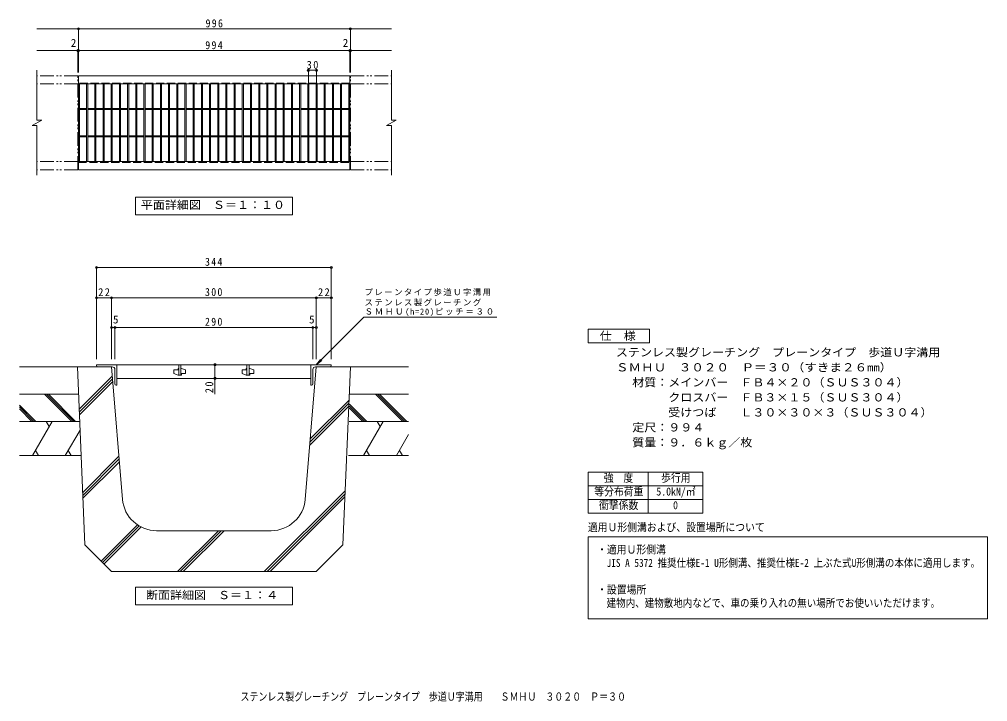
# Model space of a CAD drawing. Units: millimetres at full size, with parts at other scales. Extents: x -694 to 724, y -545 to 454.
import ezdxf
from ezdxf.enums import TextEntityAlignment as Align

# ---------------------------------------------------------------- set-up
doc = ezdxf.new("R2010")
doc.units = ezdxf.units.MM
doc.header["$LTSCALE"] = 4
doc.header["$PDMODE"] = 32
doc.header["$PDSIZE"] = 3.2
doc.linetypes.add('DASHED3', pattern=[4, 3, -1])
doc.linetypes.add('DOUBLE_CHAIN1', pattern=[8.8, 5, -1, 0.6, -0.6, 0.6, -1])
for name, color, linetype, lineweight in [('A-0', 6, 'Continuous', 9), ('A-2', 3, 'Continuous', 9), ('A-4', 2, 'Continuous', 9), ('A-5', 7, 'Continuous', 9), ('A-6', 6, 'Continuous', 9), ('C-1', 2, 'Continuous', 9), ('C-2', 3, 'Continuous', 9), ('C-4', 7, 'Continuous', 9), ('C-5', 7, 'Continuous', 9)]:
    doc.layers.add(name, color=color, linetype=linetype, lineweight=lineweight)
doc.layers.add('F-5_F-5ﾚｲﾔ', color=2, linetype='Continuous')
doc.styles.add('ＭＳ ゴシック', font='')
doc.styles.get('ＭＳ ゴシック').set_extended_font_data('MS Gothic')

msp = doc.modelspace()

# ---------------------------------------------------------------- linework, layer by layer
at = {"layer": 'A-0', "color": 7}
for p, q in [((-581.39, 92.103), (-581.39, -43.472)), ((-237.39, 90.903), (-581.39, 90.903)), ((-237.39, 92.103), (-237.39, -43.472)), ((-559.39, 46.625), (-581.39, 46.625)), ((-559.39, 47.825), (-559.39, -43.472)), ((-259.39, 46.625), (-559.39, 46.625)), ((-259.39, 47.825), (-259.39, -43.472)), ((-237.39, 46.625), (-259.39, 46.625)), ((-554.39, 3.124), (-559.39, 3.124)), ((-554.39, 4.324), (-554.39, -43.472)), ((-264.39, 3.124), (-554.39, 3.124)), ((-264.39, 4.324), (-264.39, -43.472)), ((-259.39, 3.124), (-264.39, 3.124)), ((-407.784, -51.472), (-407.784, -71.472)), ((-407.784, -71.472), (-407.784, -94.682))]:
    msp.add_line(p, q, dxfattribs=at)
at = {"layer": 'A-0'}
for p, q in [((-609.39, -54.472), (-559.39, -54.472)), ((-598.52, -315.342), (-609.39, -54.472)), ((-543.21, -248.624), (-559.39, -54.472)), ((-275.569, -248.624), (-259.39, -54.472)), ((-209.39, -54.472), (-259.39, -54.472)), ((-209.39, -54.472), (-220.259, -315.342)), ((-606.8, -116.631), (-558.255, -68.086)), ((-606.63, -120.704), (-557.929, -72.003)), ((-606.46, -124.777), (-557.602, -75.919)), ((-268.942, -169.096), (-211.784, -111.938)), ((-268.556, -164.467), (-211.6, -107.511)), ((-268.17, -159.839), (-211.415, -103.084)), ((-601.709, -238.819), (-548.464, -185.575)), ((-601.539, -242.892), (-548.138, -189.491)), ((-601.369, -246.965), (-547.812, -193.407)), ((-335.524, -354.472), (-216.949, -235.897)), ((-331.281, -354.472), (-217.134, -240.324)), ((-327.039, -354.472), (-217.318, -244.751)), ((-574.736, -339.126), (-521.457, -285.847)), ((-572.615, -341.247), (-518.861, -287.494)), ((-570.493, -343.368), (-516.126, -289)), ((-325.396, -294.472), (-493.383, -294.472)), ((-462.803, -354.472), (-402.803, -294.472)), ((-458.561, -354.472), (-398.561, -294.472)), ((-454.318, -354.472), (-394.318, -294.472)), ((-559.39, -354.472), (-598.52, -315.342)), ((-259.39, -354.472), (-220.259, -315.342)), ((-559.39, -354.472), (-259.39, -354.472))]:
    msp.add_line(p, q, dxfattribs=at)
for centre, start, end in [((-493.383, -244.472), 184.76367, 270), ((-325.396, -244.472), 270, 355.23632)]:
    msp.add_arc(centre, 50, start, end, dxfattribs=at)
at = {"layer": 'A-0', "color": 7}
for p in [(-581.39, 90.903), (-237.39, 90.903), (-581.39, 46.625), (-559.39, 46.625), (-259.39, 46.625), (-237.39, 46.625), (-559.39, 3.124), (-554.39, 3.124), (-264.39, 3.124), (-259.39, 3.124), (-407.784, -51.472), (-407.784, -71.472)]:
    msp.add_point(p, dxfattribs=at)
at = {"layer": 'A-2'}
for p, q in [((-551.39, -51.472), (-581.39, -51.472)), ((-581.39, -52.472), (-581.39, -51.472)), ((-579.39, -54.472), (-558.39, -54.472)), ((-551.39, -51.472), (-551.39, -81.472)), ((-267.39, -51.472), (-551.39, -51.472)), ((-460.89, -51.472), (-460.89, -66.472)), ((-457.89, -51.472), (-457.89, -66.472)), ((-360.89, -51.472), (-360.89, -66.472)), ((-357.89, -51.472), (-357.89, -66.472)), ((-267.39, -51.472), (-267.39, -81.472)), ((-267.39, -51.472), (-237.39, -51.472)), ((-239.39, -54.472), (-260.39, -54.472)), ((-237.39, -52.472), (-237.39, -51.472)), ((-554.39, -79.472), (-554.39, -58.472)), ((-467.89, -58.972), (-467.89, -64.472)), ((-467.89, -58.972), (-461.89, -58.972)), ((-461.89, -56.972), (-461.89, -58.972)), ((-460.89, -56.972), (-461.89, -56.972)), ((-456.89, -56.972), (-457.89, -56.972)), ((-456.89, -64.472), (-450.89, -64.472)), ((-367.89, -58.972), (-367.89, -64.472)), ((-367.89, -58.972), (-361.89, -58.972)), ((-361.89, -56.972), (-361.89, -58.972)), ((-360.89, -56.972), (-361.89, -56.972)), ((-356.89, -56.972), (-357.89, -56.972)), ((-356.89, -64.472), (-350.89, -64.472)), ((-264.39, -79.472), (-264.39, -58.472)), ((-552.39, -81.472), (-551.39, -81.472)), ((-551.39, -71.472), (-267.39, -71.472)), ((-266.39, -81.472), (-267.39, -81.472))]:
    msp.add_line(p, q, dxfattribs=at)
for points in [[(-456.89, -64.472), (-456.89, -66.472), (-461.89, -66.472), (-467.89, -64.472)], [(-456.89, -56.972), (-450.89, -58.972), (-450.89, -64.472)], [(-356.89, -64.472), (-356.89, -66.472), (-361.89, -66.472), (-367.89, -64.472)], [(-356.89, -56.972), (-350.89, -58.972), (-350.89, -64.472)]]:
    msp.add_lwpolyline(points, dxfattribs=at)
for centre, radius, start, end in [((-579.39, -52.472), 2, 180, 270), ((-558.39, -58.472), 4, 0, 90), ((-260.39, -58.472), 4, 90, 180), ((-239.39, -52.472), 2, 270, 0), ((-552.39, -79.472), 2, 180, 270), ((-266.39, -79.472), 2, 270, 0)]:
    msp.add_arc(centre, radius, start, end, dxfattribs=at)
at = {"layer": 'A-4'}
for p, q in [((138.836, -208.942), (306.836, -208.942)), ((138.836, -208.942), (138.836, -268.942)), ((226.836, -208.942), (226.836, -268.942)), ((306.836, -208.942), (306.836, -268.942)), ((138.836, -228.942), (306.836, -228.942)), ((138.836, -248.942), (306.836, -248.942)), ((138.836, -268.942), (306.836, -268.942)), ((138.836, -423.583), (138.836, -303.717))]:
    msp.add_line(p, q, dxfattribs=at)
msp.add_lwpolyline([(138.836, -303.717), (724.211, -303.717), (724.211, -423.583), (138.836, -423.583)], dxfattribs=at)
at = {"layer": 'A-5'}
for q in [(-253.302, -43.539), (-251.456, -45.385)]:
    msp.add_line((-259.389, -51.472), q, dxfattribs=at)
msp.add_lwpolyline([(-259.389, -51.472), (-189.603, 18.315), (5.151, 18.315)], dxfattribs=at)
for points in [[(138.836, -19.563), (138.836, 0.437), (228.836, 0.437), (228.836, -19.563)], [(-524.39, -403.277), (-524.39, -377.277), (-294.39, -377.277), (-294.39, -403.277)]]:
    msp.add_lwpolyline(points, close=True, dxfattribs=at)
at = {"layer": 'A-6'}
for p, q in [((-609.39, -54.472), (-694.39, -54.472)), ((-124.39, -54.472), (-209.39, -54.472)), ((-607.723, -94.472), (-694.39, -94.472)), ((-617.602, -134.472), (-657.602, -94.472)), ((-614.774, -134.472), (-654.774, -94.472)), ((-611.946, -134.472), (-651.946, -94.472)), ((-124.39, -94.472), (-210.19, -94.472)), ((-132.602, -134.472), (-172.602, -94.472)), ((-129.774, -134.472), (-169.774, -94.472)), ((-126.945, -134.472), (-166.945, -94.472)), ((-670.325, -134.472), (-694.39, -110.407)), ((-673.153, -134.472), (-694.39, -113.235)), ((-188.153, -134.472), (-210.542, -112.083)), ((-185.325, -134.472), (-210.486, -109.31)), ((-675.982, -134.472), (-694.39, -116.064)), ((-190.982, -134.472), (-210.597, -114.856)), ((-606.056, -134.472), (-694.39, -134.472)), ((-646.302, -134.472), (-675.169, -184.472)), ((-655.129, -134.472), (-650.716, -142.117)), ((-124.39, -134.472), (-210.99, -134.472)), ((-161.302, -134.472), (-190.169, -184.472)), ((-170.129, -134.472), (-165.716, -142.117)), ((-605.529, -147.12), (-627.094, -184.472)), ((-124.39, -153.807), (-142.094, -184.472)), ((-666.342, -184.472), (-670.756, -176.827)), ((-618.267, -184.472), (-622.681, -176.827)), ((-181.342, -184.472), (-185.756, -176.827)), ((-133.267, -184.472), (-137.681, -176.827)), ((-603.973, -184.472), (-694.39, -184.472)), ((-211.99, -184.472), (-124.39, -184.472))]:
    msp.add_line(p, q, dxfattribs=at)
at = {"layer": 'C-1', "linetype": 'DOUBLE_CHAIN1'}
for p, q in [((-608.59, 371.795), (-668.59, 371.795)), ((-608.59, 234.195), (-608.59, 371.795)), ((-209.39, 371.795), (-149.39, 371.795)), ((-209.39, 234.195), (-209.39, 371.795)), ((-608.59, 359.795), (-668.59, 359.795)), ((-209.39, 359.795), (-149.39, 359.795)), ((-608.59, 246.195), (-668.59, 246.195)), ((-209.39, 246.195), (-149.39, 246.195)), ((-608.59, 234.195), (-668.59, 234.195)), ((-209.39, 234.195), (-149.39, 234.195))]:
    msp.add_line(p, q, dxfattribs=at)
at = {"layer": 'C-1'}
for p, q in [((-210.19, 371.795), (-607.79, 371.795)), ((-607.79, 359.795), (-607.79, 371.795)), ((-210.19, 371.795), (-210.19, 359.795)), ((-210.19, 359.795), (-607.79, 359.795)), ((-675.518, 298.995), (-661.662, 306.995)), ((-156.318, 298.995), (-142.462, 306.995)), ((-607.79, 246.195), (-210.19, 246.195)), ((-607.79, 234.195), (-607.79, 246.195)), ((-210.19, 246.195), (-210.19, 234.195)), ((-607.79, 234.195), (-210.19, 234.195))]:
    msp.add_line(p, q, dxfattribs=at)
at = {"layer": 'C-1', "linetype": 'DASHED3'}
for p, q in [((-210.19, 360.995), (-607.79, 360.995)), ((-607.79, 244.995), (-210.19, 244.995))]:
    msp.add_line(p, q, dxfattribs=at)
at = {"layer": 'C-1'}
for points in [[(-668.59, 379.795), (-668.59, 306.995), (-661.662, 306.995)], [(-149.39, 379.795), (-149.39, 306.995), (-142.462, 306.995)], [(-675.518, 298.995), (-668.59, 298.995), (-668.59, 226.195)], [(-156.318, 298.995), (-149.39, 298.995), (-149.39, 226.195)]]:
    msp.add_lwpolyline(points, dxfattribs=at)
at = {"layer": 'C-2'}
for p, q in [((-607.79, 359.795), (-607.79, 246.195)), ((-606.19, 359.795), (-606.19, 246.195)), ((-595.79, 359.795), (-595.79, 246.195)), ((-594.19, 359.795), (-594.19, 246.195)), ((-583.79, 359.795), (-583.79, 246.195)), ((-582.19, 359.795), (-582.19, 246.195)), ((-571.79, 359.795), (-571.79, 246.195)), ((-570.19, 359.795), (-570.19, 246.195)), ((-559.79, 359.795), (-559.79, 246.195)), ((-558.19, 359.795), (-558.19, 246.195)), ((-547.79, 359.795), (-547.79, 246.195)), ((-546.19, 359.795), (-546.19, 246.195)), ((-535.79, 359.795), (-535.79, 246.195)), ((-534.19, 359.795), (-534.19, 246.195)), ((-523.79, 359.795), (-523.79, 246.195)), ((-522.19, 359.795), (-522.19, 246.195)), ((-511.79, 359.795), (-511.79, 246.195)), ((-510.19, 359.795), (-510.19, 246.195)), ((-499.79, 359.795), (-499.79, 246.195)), ((-498.19, 359.795), (-498.19, 246.195)), ((-487.79, 359.795), (-487.79, 246.195)), ((-486.19, 359.795), (-486.19, 246.195)), ((-475.79, 359.795), (-475.79, 246.195)), ((-474.19, 359.795), (-474.19, 246.195)), ((-463.79, 359.795), (-463.79, 246.195)), ((-462.19, 359.795), (-462.19, 246.195)), ((-451.79, 359.795), (-451.79, 246.195)), ((-450.19, 359.795), (-450.19, 246.195)), ((-439.79, 359.795), (-439.79, 246.195)), ((-438.19, 359.795), (-438.19, 246.195)), ((-427.79, 359.795), (-427.79, 246.195)), ((-426.19, 359.795), (-426.19, 246.195)), ((-415.79, 359.795), (-415.79, 246.195)), ((-414.19, 359.795), (-414.19, 246.195)), ((-403.79, 359.795), (-403.79, 246.195)), ((-402.19, 359.795), (-402.19, 246.195)), ((-391.79, 359.795), (-391.79, 246.195)), ((-390.19, 359.795), (-390.19, 246.195)), ((-379.79, 359.795), (-379.79, 246.195)), ((-378.19, 359.795), (-378.19, 246.195)), ((-367.79, 359.795), (-367.79, 246.195)), ((-366.19, 359.795), (-366.19, 246.195)), ((-355.79, 359.795), (-355.79, 246.195)), ((-354.19, 359.795), (-354.19, 246.195)), ((-343.79, 359.795), (-343.79, 246.195)), ((-342.19, 359.795), (-342.19, 246.195)), ((-331.79, 359.795), (-331.79, 246.195)), ((-330.19, 359.795), (-330.19, 246.195)), ((-319.79, 359.795), (-319.79, 246.195)), ((-318.19, 359.795), (-318.19, 246.195)), ((-307.79, 359.795), (-307.79, 246.195)), ((-306.19, 359.795), (-306.19, 246.195)), ((-295.79, 359.795), (-295.79, 246.195)), ((-294.19, 359.795), (-294.19, 246.195)), ((-283.79, 359.795), (-283.79, 246.195)), ((-282.19, 359.795), (-282.19, 246.195)), ((-271.79, 359.795), (-271.79, 246.195)), ((-270.19, 359.795), (-270.19, 246.195)), ((-259.79, 359.795), (-259.79, 246.195)), ((-258.19, 359.795), (-258.19, 246.195)), ((-247.79, 359.795), (-247.79, 246.195)), ((-246.19, 359.795), (-246.19, 246.195)), ((-235.79, 359.795), (-235.79, 246.195)), ((-234.19, 359.795), (-234.19, 246.195)), ((-223.79, 359.795), (-223.79, 246.195)), ((-222.19, 359.795), (-222.19, 246.195)), ((-211.79, 359.795), (-211.79, 246.195)), ((-210.19, 359.795), (-210.19, 246.195)), ((-606.19, 323.595), (-595.79, 323.595)), ((-606.19, 322.395), (-595.79, 322.395)), ((-594.19, 323.595), (-583.79, 323.595)), ((-594.19, 322.395), (-583.79, 322.395)), ((-582.19, 323.595), (-571.79, 323.595)), ((-582.19, 322.395), (-571.79, 322.395)), ((-570.19, 323.595), (-559.79, 323.595)), ((-570.19, 322.395), (-559.79, 322.395)), ((-558.19, 323.595), (-547.79, 323.595)), ((-558.19, 322.395), (-547.79, 322.395)), ((-546.19, 323.595), (-535.79, 323.595)), ((-546.19, 322.395), (-535.79, 322.395)), ((-534.19, 323.595), (-523.79, 323.595)), ((-534.19, 322.395), (-523.79, 322.395)), ((-522.19, 323.595), (-511.79, 323.595)), ((-522.19, 322.395), (-511.79, 322.395)), ((-510.19, 323.595), (-499.79, 323.595)), ((-510.19, 322.395), (-499.79, 322.395)), ((-498.19, 323.595), (-487.79, 323.595)), ((-498.19, 322.395), (-487.79, 322.395)), ((-486.19, 323.595), (-475.79, 323.595)), ((-486.19, 322.395), (-475.79, 322.395)), ((-474.19, 323.595), (-463.79, 323.595)), ((-474.19, 322.395), (-463.79, 322.395)), ((-462.19, 323.595), (-451.79, 323.595)), ((-462.19, 322.395), (-451.79, 322.395)), ((-450.19, 323.595), (-439.79, 323.595)), ((-450.19, 322.395), (-439.79, 322.395)), ((-438.19, 323.595), (-427.79, 323.595)), ((-438.19, 322.395), (-427.79, 322.395)), ((-426.19, 323.595), (-415.79, 323.595)), ((-426.19, 322.395), (-415.79, 322.395)), ((-414.19, 323.595), (-403.79, 323.595)), ((-414.19, 322.395), (-403.79, 322.395)), ((-402.19, 323.595), (-391.79, 323.595)), ((-402.19, 322.395), (-391.79, 322.395)), ((-390.19, 323.595), (-379.79, 323.595)), ((-390.19, 322.395), (-379.79, 322.395)), ((-378.19, 323.595), (-367.79, 323.595)), ((-378.19, 322.395), (-367.79, 322.395)), ((-366.19, 323.595), (-355.79, 323.595)), ((-366.19, 322.395), (-355.79, 322.395)), ((-354.19, 323.595), (-343.79, 323.595)), ((-354.19, 322.395), (-343.79, 322.395)), ((-342.19, 323.595), (-331.79, 323.595)), ((-342.19, 322.395), (-331.79, 322.395)), ((-330.19, 323.595), (-319.79, 323.595)), ((-330.19, 322.395), (-319.79, 322.395)), ((-318.19, 323.595), (-307.79, 323.595)), ((-318.19, 322.395), (-307.79, 322.395)), ((-306.19, 323.595), (-295.79, 323.595)), ((-306.19, 322.395), (-295.79, 322.395)), ((-294.19, 323.595), (-283.79, 323.595)), ((-294.19, 322.395), (-283.79, 322.395)), ((-282.19, 323.595), (-271.79, 323.595)), ((-282.19, 322.395), (-271.79, 322.395)), ((-270.19, 323.595), (-259.79, 323.595)), ((-270.19, 322.395), (-259.79, 322.395)), ((-258.19, 323.595), (-247.79, 323.595)), ((-258.19, 322.395), (-247.79, 322.395)), ((-246.189, 323.595), (-235.79, 323.595)), ((-246.189, 322.395), (-235.79, 322.395)), ((-234.19, 323.595), (-223.79, 323.595)), ((-234.19, 322.395), (-223.79, 322.395)), ((-222.19, 323.595), (-211.79, 323.595)), ((-222.19, 322.395), (-211.79, 322.395)), ((-606.19, 283.595), (-595.79, 283.595)), ((-606.19, 282.395), (-595.79, 282.395)), ((-594.19, 283.595), (-583.79, 283.595)), ((-594.19, 282.395), (-583.79, 282.395)), ((-582.19, 283.595), (-571.79, 283.595)), ((-582.19, 282.395), (-571.79, 282.395)), ((-570.19, 283.595), (-559.79, 283.595)), ((-570.19, 282.395), (-559.79, 282.395)), ((-558.19, 283.595), (-547.79, 283.595)), ((-558.19, 282.395), (-547.79, 282.395)), ((-546.19, 283.595), (-535.79, 283.595)), ((-546.19, 282.395), (-535.79, 282.395)), ((-534.19, 283.595), (-523.79, 283.595)), ((-534.19, 282.395), (-523.79, 282.395)), ((-522.19, 283.595), (-511.79, 283.595)), ((-522.19, 282.395), (-511.79, 282.395)), ((-510.19, 283.595), (-499.79, 283.595)), ((-510.19, 282.395), (-499.79, 282.395)), ((-498.19, 283.595), (-487.79, 283.595)), ((-498.19, 282.395), (-487.79, 282.395)), ((-486.19, 283.595), (-475.79, 283.595)), ((-486.19, 282.395), (-475.79, 282.395)), ((-474.19, 283.595), (-463.79, 283.595)), ((-474.19, 282.395), (-463.79, 282.395)), ((-462.19, 283.595), (-451.79, 283.595)), ((-462.19, 282.395), (-451.79, 282.395)), ((-450.19, 283.595), (-439.79, 283.595)), ((-450.19, 282.395), (-439.79, 282.395)), ((-438.19, 283.595), (-427.79, 283.595)), ((-438.19, 282.395), (-427.79, 282.395)), ((-426.19, 283.595), (-415.79, 283.595)), ((-426.19, 282.395), (-415.79, 282.395)), ((-414.19, 283.595), (-403.79, 283.595)), ((-414.19, 282.395), (-403.79, 282.395)), ((-402.19, 283.595), (-391.79, 283.595)), ((-402.19, 282.395), (-391.79, 282.395)), ((-390.19, 283.595), (-379.79, 283.595)), ((-390.19, 282.395), (-379.79, 282.395)), ((-378.19, 283.595), (-367.79, 283.595)), ((-378.19, 282.395), (-367.79, 282.395)), ((-366.19, 283.595), (-355.79, 283.595)), ((-366.19, 282.395), (-355.79, 282.395)), ((-354.19, 283.595), (-343.79, 283.595)), ((-354.19, 282.395), (-343.79, 282.395)), ((-342.19, 283.595), (-331.79, 283.595)), ((-342.19, 282.395), (-331.79, 282.395)), ((-330.19, 283.595), (-319.79, 283.595)), ((-330.19, 282.395), (-319.79, 282.395)), ((-318.19, 283.595), (-307.79, 283.595)), ((-318.19, 282.395), (-307.79, 282.395)), ((-306.19, 283.595), (-295.79, 283.595)), ((-306.19, 282.395), (-295.79, 282.395)), ((-294.19, 283.595), (-283.79, 283.595)), ((-294.19, 282.395), (-283.79, 282.395)), ((-282.19, 283.595), (-271.79, 283.595)), ((-282.19, 282.395), (-271.79, 282.395)), ((-270.19, 283.595), (-259.79, 283.595)), ((-270.19, 282.395), (-259.79, 282.395)), ((-258.19, 283.595), (-247.79, 283.595)), ((-258.19, 282.395), (-247.79, 282.395)), ((-246.189, 283.595), (-235.79, 283.595)), ((-246.189, 282.395), (-235.79, 282.395)), ((-234.19, 283.595), (-223.79, 283.595)), ((-234.19, 282.395), (-223.79, 282.395)), ((-222.19, 283.595), (-211.79, 283.595)), ((-222.19, 282.395), (-211.79, 282.395))]:
    msp.add_line(p, q, dxfattribs=at)
at = {"layer": 'C-4'}
for p, q in [((-668.59, 440.595), (-149.39, 440.595)), ((-607.79, 376.595), (-607.79, 441.795)), ((-209.39, 376.595), (-209.39, 441.795)), ((-668.59, 408.595), (-149.39, 408.595)), ((-608.59, 376.595), (-608.59, 409.795)), ((-210.19, 376.595), (-210.19, 409.795)), ((-270.989, 355.795), (-270.989, 380.995)), ((-270.989, 379.795), (-258.989, 379.795)), ((-258.989, 355.795), (-258.989, 380.995))]:
    msp.add_line(p, q, dxfattribs=at)
for p in [(-607.79, 440.595), (-209.39, 440.595), (-608.59, 408.595), (-607.79, 408.595), (-210.19, 408.595), (-209.39, 408.595), (-270.989, 379.795), (-258.989, 379.795)]:
    msp.add_point(p, dxfattribs=at)
at = {"layer": 'C-5'}
msp.add_lwpolyline([(-524.39, 168.195), (-524.39, 194.195), (-294.39, 194.195), (-294.39, 168.195)], close=True, dxfattribs=at)

# ---------------------------------------------------------------- texts
at = {"layer": 'A-0', "color": 2, "style": 'ＭＳ ゴシック'}
for p in [(-557.159, 5.524), (-269.922, 5.524)]:
    msp.add_text('5', height=11.73, dxfattribs=at).set_placement(p, align=Align.BOTTOM_LEFT)
at = {"layer": 'A-0', "color": 2, "char_height": 11.73, "attachment_point": 7, "style": 'ＭＳ ゴシック'}
for s, insert in [('\\T1.27;\\W0.9;344', (-422.39, 93.303)), ('\\T1.27;\\W0.95;22', (-578.89, 49.025)), ('\\T1.27;\\W0.9;300', (-422.39, 49.025)), ('\\T1.27;\\W0.95;22', (-256.89, 49.025)), ('\\T1.27;\\W0.9;290', (-422.39, 5.524))]:
    msp.add_mtext(s, dxfattribs=dict(at, insert=insert))
at = {"layer": 'A-0', "color": 2, "insert": (-410.184, -93.144), "char_height": 11.73, "attachment_point": 7, "rotation": 90, "style": 'ＭＳ ゴシック'}
msp.add_mtext('\\T1.27;\\W0.95;20', dxfattribs=at)
at = {"layer": 'A-5', "color": 2, "style": 'ＭＳ ゴシック'}
for s, width, p in [('仕\u3000様', 1.1, (155.853, -18.589)), ('ステンレス製グレーチング\u3000プレーンタイプ\u3000歩道Ｕ字溝用', 1.1, (179.672, -42.731)), ('ＳＭＨＵ\u3000３０２０\u3000Ｐ＝３０（すきま２６mm）', 1.15, (179.672, -64.731)), ('材質：メインバー\u3000ＦＢ４×２０（ＳＵＳ３０４）', 1.1, (203.557, -86.731)), ('\u3000\u3000\u3000クロスバー\u3000ＦＢ３×１５（ＳＵＳ３０４）', 1.1, (203.557, -108.732)), ('\u3000\u3000\u3000受けつば\u3000\u3000Ｌ３０×３０×３（ＳＵＳ３０４）', 1.1, (203.557, -130.731)), ('定尺：９９４', 1.1, (203.556, -152.732)), ('質量：９．６ｋｇ／枚', 1.1, (203.556, -174.732)), ('断面詳細図\u3000Ｓ＝１：４', 1.1, (-508.882, -398.277))]:
    msp.add_text(s, height=11.73, dxfattribs=dict(at, width=width)).set_placement(p, align=Align.BOTTOM_LEFT)
at = {"layer": 'A-5', "style": 'ＭＳ ゴシック'}
for s, width, p in [('強\u3000度', 0.9, (161.836, -226.542)), ('歩行用', 0.9, (245.836, -226.542)), ('等分布荷重', 0.9, (147.836, -246.542)), ('5.0kN/㎡', 0.9, (238.836, -246.542)), ('衝撃係数', 0.9, (154.836, -266.542)), ('0', 0.9, (263.336, -266.542)), ('適用Ｕ形側溝および、設置場所について', 0.9, (138.483, -298.864)), ('・適用Ｕ形側溝', 0.9, (152.015, -331.486)), ('\u3000JIS A 5372 推奨仕様E-1 U形側溝、推奨仕様E-2 上ぶた式U形側溝の本体に適用します。', 0.85, (152.015, -351.061)), ('・設置場所', 0.9, (152.015, -390.212)), ('\u3000建物内、建物敷地内などで、車の乗り入れの無い場所でお使いいただけます。', 0.85, (152.015, -409.788))]:
    msp.add_text(s, height=11.73, dxfattribs=dict(at, width=width)).set_placement(p, align=Align.BOTTOM_LEFT)
at = {"layer": 'A-5', "char_height": 8.798, "attachment_point": 7, "style": 'ＭＳ ゴシック'}
for s, insert in [('\\T1.17;プレーンタイプ歩道Ｕ字溝用', (-188.64, 49.365)), ('\\T1.17;ステンレス製グレーチング', (-188.64, 34.378)), ('\\T1.21;ＳＭＨＵ(h=20)ピッチ＝３０', (-188.64, 19.723))]:
    msp.add_mtext(s, dxfattribs=dict(at, insert=insert))
at = {"layer": 'C-4', "color": 2, "style": 'ＭＳ ゴシック'}
for p in [(-618.974, 410.595), (-220.574, 410.595)]:
    msp.add_text('2', height=11.73, dxfattribs=at).set_placement(p, align=Align.BOTTOM_LEFT)
at = {"layer": 'C-4', "color": 2, "char_height": 11.73, "attachment_point": 7, "style": 'ＭＳ ゴシック'}
for s, insert in [('\\T1.27;\\W0.9;996', (-421.59, 442.595)), ('\\T1.27;\\W0.9;994', (-421.99, 410.595)), ('\\T1.27;\\W0.95;30', (-273.489, 381.795))]:
    msp.add_mtext(s, dxfattribs=dict(at, insert=insert))
at = {"layer": 'C-5', "color": 2, "style": 'ＭＳ ゴシック', "width": 1.1}
msp.add_text('平面詳細図\u3000Ｓ＝１：１０', height=11.73, dxfattribs=at).set_placement((-516.39, 173.195), align=Align.BOTTOM_LEFT)
at = {"layer": 'F-5_F-5ﾚｲﾔ', "style": 'ＭＳ ゴシック', "width": 0.8}
msp.add_text('ステンレス製グレーチング\u3000プレーンタイプ\u3000歩道Ｕ字溝用\u3000\u3000ＳＭＨＵ\u3000３０２０\u3000Ｐ＝３０', height=11.73, dxfattribs=at).set_placement((-370.476, -546.95), align=Align.BOTTOM_LEFT)

doc.saveas('drawing.dxf')
